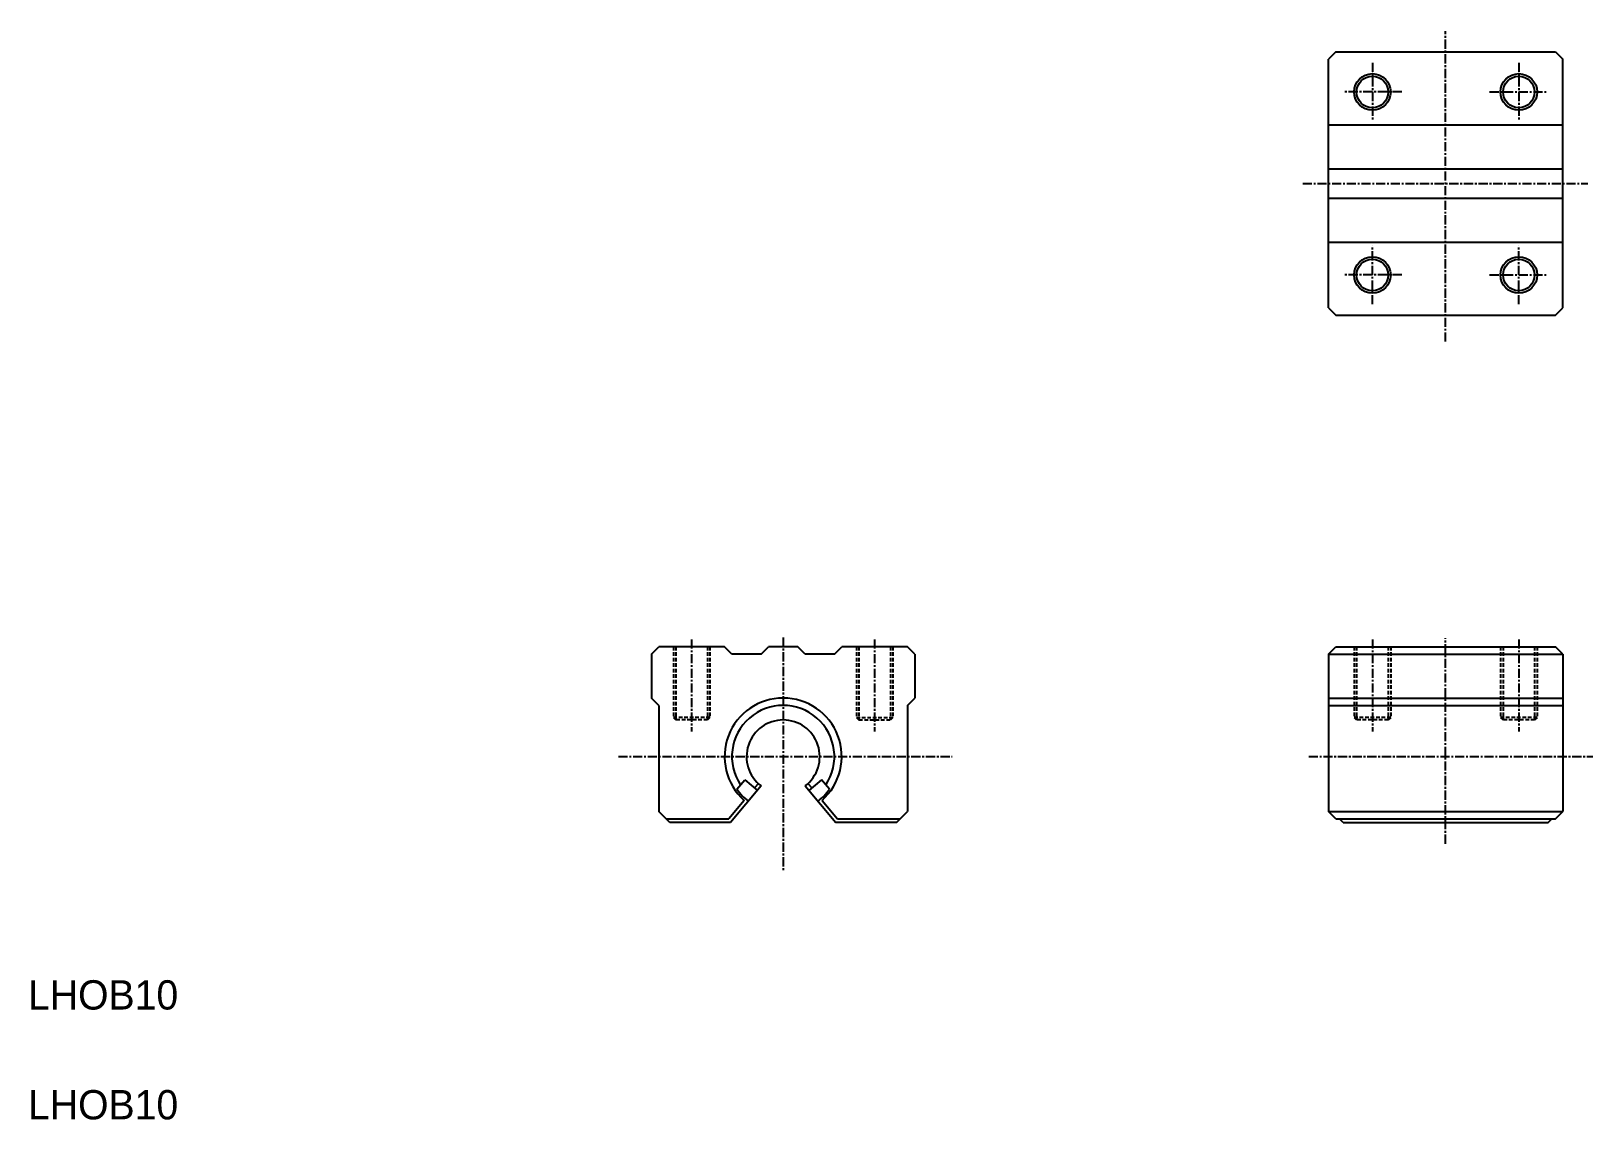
# Model space of a CAD drawing. Extents: x 10 to 224, y 10 to 159.
import ezdxf

# ---------------------------------------------------------------- set-up
doc = ezdxf.new("R2010")
doc.units = 0
doc.linetypes.add('CENTER', pattern=[2, 1.25, -0.25, 0.25, -0.25])
doc.linetypes.add('DASHED', pattern=[0.75, 0.5, -0.25])
doc.layers.get('0').update_dxf_attribs({"linetype": 'CONTINUOUS'})
doc.layers.add('CENTER', color=1, linetype='CENTER')

msp = doc.modelspace()

# ---------------------------------------------------------------- linework, layer by layer
at = {"color": 7, "linetype": 'CONTINUOUS'}
for p, q in [((188.64, 155.83), (187.64, 154.83)), ((188.64, 155.83), (218.64, 155.83)), ((218.64, 155.83), (219.64, 154.83)), ((187.64, 120.83), (187.64, 154.83)), ((219.64, 120.83), (219.64, 154.83)), ((187.64, 145.83), (219.64, 145.83)), ((187.64, 139.83), (219.64, 139.83)), ((187.64, 135.83), (219.64, 135.83)), ((187.64, 129.83), (219.64, 129.83)), ((187.64, 120.83), (188.64, 119.83)), ((188.64, 119.83), (218.64, 119.83)), ((218.64, 119.83), (219.64, 120.83)), ((95.15, 73.55), (96.15, 74.55)), ((95.15, 73.55), (95.15, 67.55)), ((105.15, 74.55), (96.15, 74.55)), ((106.15, 73.55), (105.15, 74.55)), ((110.15, 73.55), (106.15, 73.55)), ((110.15, 73.55), (111.15, 74.55)), ((115.15, 74.55), (111.15, 74.55)), ((116.15, 73.55), (115.15, 74.55)), ((120.15, 73.55), (116.15, 73.55)), ((120.15, 73.55), (121.15, 74.55)), ((130.15, 74.55), (121.15, 74.55)), ((131.15, 73.55), (130.15, 74.55)), ((131.15, 73.55), (131.15, 67.55)), ((187.64, 73.55), (188.64, 74.55)), ((187.64, 73.55), (219.64, 73.55)), ((187.64, 73.55), (187.64, 52.05)), ((188.64, 74.55), (218.64, 74.55)), ((219.64, 73.55), (218.64, 74.55)), ((219.64, 73.55), (219.64, 52.05)), ((96.15, 66.55), (95.15, 67.55)), ((96.15, 66.55), (96.15, 52.05)), ((130.15, 66.55), (131.15, 67.55)), ((130.15, 66.55), (130.15, 52.05)), ((187.64, 67.55), (219.64, 67.55)), ((187.64, 66.55), (219.64, 66.55)), ((110.15, 55.55), (105.96, 50.55)), ((106.83, 55.08), (107.92, 56.37)), ((107.92, 56.37), (109.64, 54.93)), ((109.77, 55.87), (109.25, 55.26)), ((116.15, 55.55), (120.35, 50.55)), ((116.54, 55.87), (117.05, 55.26)), ((118.39, 56.37), (116.67, 54.93)), ((119.48, 55.08), (118.39, 56.37)), ((107.84, 53.57), (105.73, 51.05)), ((118.47, 53.57), (120.58, 51.05)), ((97.65, 50.55), (96.15, 52.05)), ((128.65, 50.55), (130.15, 52.05)), ((187.64, 52.05), (219.64, 52.05)), ((188.64, 51.05), (187.64, 52.05)), ((218.64, 51.05), (219.64, 52.05)), ((97.15, 51.05), (105.73, 51.05)), ((105.96, 50.55), (97.65, 50.55)), ((128.65, 50.55), (120.35, 50.55)), ((120.58, 51.05), (129.15, 51.05)), ((188.64, 51.05), (218.64, 51.05)), ((189.64, 50.55), (189.14, 51.05)), ((189.64, 50.55), (217.64, 50.55)), ((195.39, 50.55), (195.39, 50.55)), ((206.14, 50.55), (206.14, 50.55)), ((217.64, 50.55), (218.14, 51.05))]:
    msp.add_line(p, q, dxfattribs=at)
at = {"color": 3, "linetype": 'DASHED'}
for p, q in [((98.15, 74.55), (98.15, 64.9)), ((98.5, 74.55), (98.5, 64.55)), ((102.8, 74.55), (102.8, 64.55)), ((103.15, 74.55), (103.15, 64.9)), ((123.15, 74.55), (123.15, 64.9)), ((123.5, 74.55), (123.5, 64.55)), ((127.8, 74.55), (127.8, 64.55)), ((128.15, 74.55), (128.15, 64.9)), ((191.14, 74.55), (191.14, 64.9)), ((191.49, 74.55), (191.49, 64.55)), ((195.79, 74.55), (195.79, 64.55)), ((196.14, 74.55), (196.14, 64.9)), ((211.14, 74.55), (211.14, 64.9)), ((211.49, 74.55), (211.49, 64.55)), ((215.79, 74.55), (215.79, 64.55)), ((216.14, 74.55), (216.14, 64.9)), ((98.15, 64.9), (98.5, 64.55)), ((103.15, 64.9), (98.15, 64.9)), ((102.8, 64.55), (98.5, 64.55)), ((103.15, 64.9), (102.8, 64.55)), ((123.15, 64.9), (128.15, 64.9)), ((123.15, 64.9), (123.5, 64.55)), ((123.5, 64.55), (127.8, 64.55)), ((128.15, 64.9), (127.8, 64.55)), ((191.14, 64.9), (191.49, 64.55)), ((196.14, 64.9), (191.14, 64.9)), ((195.79, 64.55), (191.49, 64.55)), ((196.14, 64.9), (195.79, 64.55)), ((211.14, 64.9), (211.49, 64.55)), ((216.14, 64.9), (211.14, 64.9)), ((215.79, 64.55), (211.49, 64.55)), ((216.14, 64.9), (215.79, 64.55))]:
    msp.add_line(p, q, dxfattribs=at)
at = {"color": 3}
for centre in [(193.64, 150.33), (213.64, 150.33), (193.64, 125.33), (213.64, 125.33)]:
    msp.add_circle(centre, 2.5, dxfattribs=at)
at = {"color": 7, "linetype": 'CONTINUOUS'}
for centre in [(193.64, 150.33), (213.64, 150.33), (193.64, 125.33), (213.64, 125.33)]:
    msp.add_circle(centre, 2.15, dxfattribs=at)
for radius, start, end in [(8, 311.6259, 228.3741), (7, 326.3155, 213.6845), (5, 306.8699, 233.1301), (7.74, 215.2872, 232.0207), (7.74, 307.9793, 324.7128)]:
    msp.add_arc((113.15, 59.55), radius, start, end, dxfattribs=at)
at = {"layer": 'CENTER', "color": 1, "linetype": 'CENTER'}
for p, q in [((203.64, 116.23), (203.64, 158.63)), ((193.64, 154.33), (193.64, 146.33)), ((213.64, 154.33), (213.64, 146.33)), ((197.64, 150.33), (189.64, 150.33)), ((209.64, 150.33), (217.64, 150.33)), ((184.14, 137.83), (223.06, 137.83)), ((193.64, 121.33), (193.64, 129.33)), ((213.64, 121.33), (213.64, 129.33)), ((197.64, 125.33), (189.64, 125.33)), ((209.64, 125.33), (217.64, 125.33)), ((100.65, 75.55), (100.65, 62.99)), ((113.15, 75.8), (113.15, 43.88)), ((125.65, 75.55), (125.65, 62.99)), ((193.64, 75.55), (193.64, 62.99)), ((203.64, 47.65), (203.64, 75.74)), ((213.64, 75.55), (213.64, 62.99)), ((90.65, 59.55), (136.25, 59.55)), ((184.94, 59.55), (223.74, 59.55))]:
    msp.add_line(p, q, dxfattribs=at)

# ---------------------------------------------------------------- texts
at = {"color": 7, "linetype": 'CONTINUOUS'}
for p in [(10, 25), (10, 10)]:
    msp.add_text('LHOB10', height=4, dxfattribs=at).set_placement(p)

doc.saveas('drawing.dxf')
